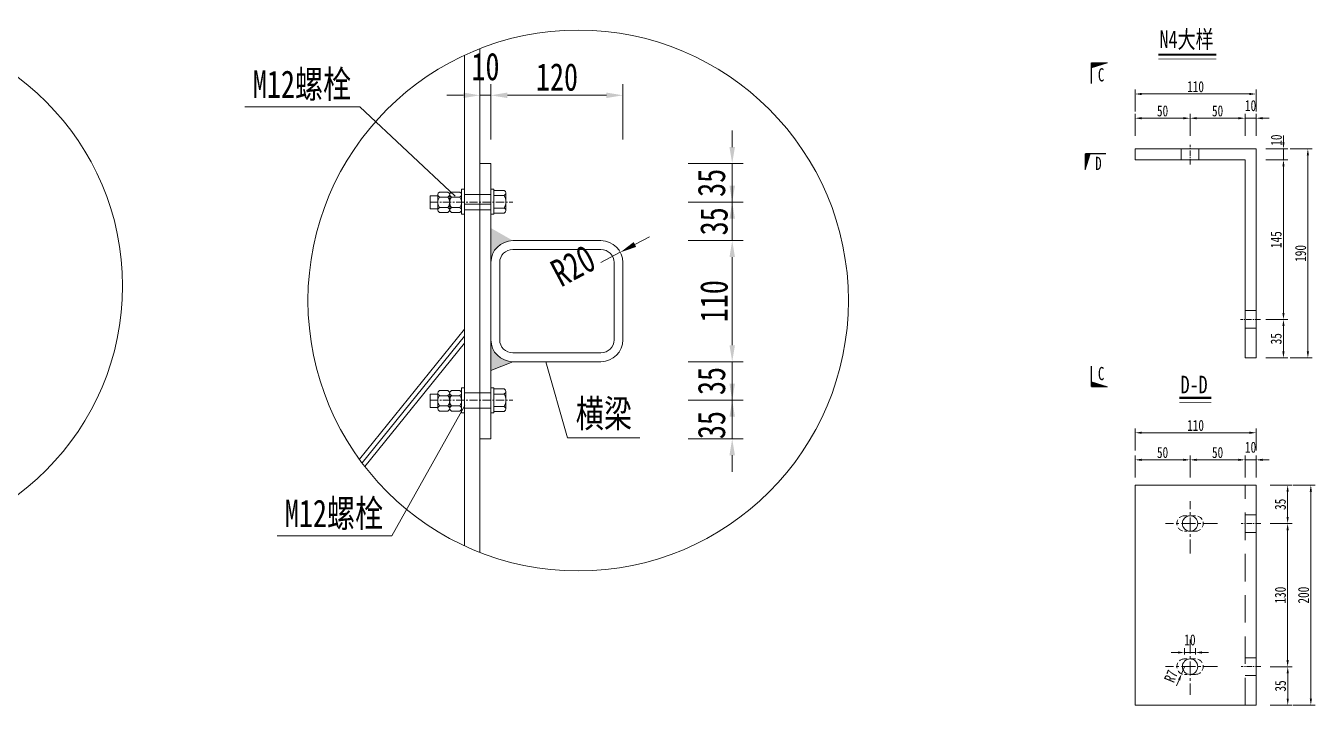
# Model space of a CAD drawing. Extents: x 98573 to 114325, y 0 to 100142.
# Drawn here: x 109453 to 110625, y 71481 to 72098 of the extents above; entities that cross this region are included whole.
import ezdxf
from ezdxf.enums import TextEntityAlignment as Align

# ---------------------------------------------------------------- set-up
doc = ezdxf.new("R2010")
doc.units = 0
doc.header["$MEASUREMENT"] = 0
for name, pattern in [('CENTERX2', [4, 2.5, -0.5, 0.5, -0.5]), ('DASHED', [0.75, 0.5, -0.25]), ('DASHED2', [0.375, 0.25, -0.125])]:
    doc.linetypes.add(name, pattern=pattern)
doc.layers.get('0').update_dxf_attribs({"lineweight": 13})
doc.layers.get('Defpoints').update_dxf_attribs({"color": 9, "lineweight": 5})
for name, color, linetype, lineweight in [('dashed', 4, 'DASHED2', 5), ('中心线', 2, 'CENTERX2', 15), ('文字', 7, 'Continuous', 5), ('文字说明', 7, 'Continuous', 5), ('标注', 4, 'Continuous', 13), ('细线', 4, 'Continuous', 13), ('钢板双线', 1, 'Continuous', 13)]:
    doc.layers.add(name, color=color, linetype=linetype, lineweight=lineweight)
doc.styles.get("Standard").update_dxf_attribs({"font": '仿宋_GB2312.ttf', "width": 0.75})
doc.dimstyles.new('0.1', dxfattribs={"dimscale": 0, "dimtxt": 2.5, "dimasz": 1.5, "dimexe": 1, "dimexo": 1, "dimgap": 0.4, "dimtad": 1, "dimdec": 1, "dimdsep": 46, "dimtxsty": 'Standard', "dimcen": 0.2, "dimclrd": 256, "dimclre": 256, "dimclrt": 256, "dimadec": 3, "dimazin": 2, "dimtfac": 1, "dimtdec": 1, "dimtmove": 2, "dimatfit": 3, "dimfxl": 4, "dimfxlon": 1, "dimtolj": 1, "dimtzin": 0, "dimlwd": -1, "dimlwe": -1, "dimarcsym": 0})

# ---------------------------------------------------------------- blocks, each defined once
blk = doc.blocks.new('*D1247')
at = {"layer": 'Defpoints', "color": 0, "transparency": 16777216}
for p in [(110511.6, 72013.8), (110461.6, 71986), (110511.6, 71986)]:
    blk.add_point(p, dxfattribs=at)
at = {"layer": '标注', "transparency": 16777216}
for p, q in [((110461.6, 71997.8), (110461.6, 72017.8)), ((110511.6, 71997.8), (110511.6, 72017.8))]:
    blk.add_line(p, q, dxfattribs=at)
at = {"layer": '标注', "color": 4, "transparency": 16777216}
blk.add_line((110467.6, 72013.8), (110505.6, 72013.8), dxfattribs=at)
for points in [[(110467.6, 72014.8), (110467.6, 72012.8), (110461.6, 72013.8)], [(110505.6, 72014.8), (110505.6, 72012.8), (110511.6, 72013.8)]]:
    blk.add_solid(points, dxfattribs=at)
at = {"layer": '标注', "transparency": 16777216, "insert": (110486.6, 72020.4), "char_height": 10, "attachment_point": 5}
blk.add_mtext('\\A1;50', dxfattribs=at)
blk = doc.blocks.new('*D1248')
at = {"layer": 'Defpoints', "color": 0, "transparency": 16777216}
for p in [(110561.6, 72013.8), (110511.6, 71982.5), (110561.6, 71976)]:
    blk.add_point(p, dxfattribs=at)
at = {"layer": '标注', "transparency": 16777216}
for p, q in [((110511.6, 71997.8), (110511.6, 72017.8)), ((110561.6, 71997.8), (110561.6, 72017.8))]:
    blk.add_line(p, q, dxfattribs=at)
at = {"layer": '标注', "color": 4, "transparency": 16777216}
blk.add_line((110517.6, 72013.8), (110555.6, 72013.8), dxfattribs=at)
for points in [[(110517.6, 72014.8), (110517.6, 72012.8), (110511.6, 72013.8)], [(110555.6, 72014.8), (110555.6, 72012.8), (110561.6, 72013.8)]]:
    blk.add_solid(points, dxfattribs=at)
at = {"layer": '标注', "transparency": 16777216, "insert": (110536.6, 72020.4), "char_height": 10, "attachment_point": 5}
blk.add_mtext('\\A1;50', dxfattribs=at)
blk = doc.blocks.new('*D1249')
at = {"layer": 'Defpoints', "color": 0, "transparency": 16777216}
for p in [(110561.6, 72013.8), (110561.6, 71966.7), (110571.6, 71966.7)]:
    blk.add_point(p, dxfattribs=at)
at = {"layer": '标注', "transparency": 16777216}
for p, q in [((110561.6, 71997.8), (110561.6, 72017.8)), ((110571.6, 71997.8), (110571.6, 72017.8))]:
    blk.add_line(p, q, dxfattribs=at)
at = {"layer": '标注', "color": 4, "transparency": 16777216}
for p, q in [((110555.6, 72013.8), (110549.6, 72013.8)), ((110571.6, 72013.8), (110561.6, 72013.8)), ((110577.6, 72013.8), (110583.6, 72013.8))]:
    blk.add_line(p, q, dxfattribs=at)
for points in [[(110555.6, 72014.8), (110555.6, 72012.8), (110561.6, 72013.8)], [(110577.6, 72014.8), (110577.6, 72012.8), (110571.6, 72013.8)]]:
    blk.add_solid(points, dxfattribs=at)
at = {"layer": '标注', "transparency": 16777216, "insert": (110566.6, 72025.2), "char_height": 10, "attachment_point": 5}
blk.add_mtext('\\A1;10', dxfattribs=at)
blk = doc.blocks.new('*D1250')
at = {"layer": 'Defpoints', "color": 0, "transparency": 16777216}
for p in [(110554.5, 71976), (110571.6, 71831), (110596.5, 71831)]:
    blk.add_point(p, dxfattribs=at)
at = {"layer": '标注', "transparency": 16777216}
for p, q in [((110580.5, 71976), (110600.5, 71976)), ((110580.5, 71831), (110600.5, 71831))]:
    blk.add_line(p, q, dxfattribs=at)
at = {"layer": '标注', "color": 4, "transparency": 16777216}
blk.add_line((110596.5, 71970), (110596.5, 71837), dxfattribs=at)
for points in [[(110595.5, 71970), (110597.5, 71970), (110596.5, 71976)], [(110595.5, 71837), (110597.5, 71837), (110596.5, 71831)]]:
    blk.add_solid(points, dxfattribs=at)
at = {"layer": '标注', "transparency": 16777216, "insert": (110589.9, 71903.5), "char_height": 10, "attachment_point": 5, "rotation": 90}
blk.add_mtext('\\A1;145', dxfattribs=at)
blk = doc.blocks.new('*D1251')
at = {"layer": 'Defpoints', "color": 0, "transparency": 16777216}
for p in [(110571.6, 71831), (110569.3, 71796), (110596.5, 71796)]:
    blk.add_point(p, dxfattribs=at)
at = {"layer": '标注', "transparency": 16777216}
for p, q in [((110580.5, 71831), (110600.5, 71831)), ((110580.5, 71796), (110600.5, 71796))]:
    blk.add_line(p, q, dxfattribs=at)
at = {"layer": '标注', "color": 4, "transparency": 16777216}
blk.add_line((110596.5, 71825), (110596.5, 71802), dxfattribs=at)
for points in [[(110595.5, 71825), (110597.5, 71825), (110596.5, 71831)], [(110595.5, 71802), (110597.5, 71802), (110596.5, 71796)]]:
    blk.add_solid(points, dxfattribs=at)
at = {"layer": '标注', "transparency": 16777216, "insert": (110589.9, 71813.5), "char_height": 10, "attachment_point": 5, "rotation": 90}
blk.add_mtext('\\A1;35', dxfattribs=at)
blk = doc.blocks.new('*D1252')
at = {"layer": 'Defpoints', "color": 0, "transparency": 16777216}
for p in [(110571.6, 71986), (110618.7, 71986), (110571.6, 71796)]:
    blk.add_point(p, dxfattribs=at)
at = {"layer": '标注', "transparency": 16777216}
for p, q in [((110602.7, 71986), (110622.7, 71986)), ((110602.7, 71796), (110622.7, 71796))]:
    blk.add_line(p, q, dxfattribs=at)
at = {"layer": '标注', "color": 4, "transparency": 16777216}
blk.add_line((110618.7, 71802), (110618.7, 71980), dxfattribs=at)
for points in [[(110617.7, 71980), (110619.7, 71980), (110618.7, 71986)], [(110617.7, 71802), (110619.7, 71802), (110618.7, 71796)]]:
    blk.add_solid(points, dxfattribs=at)
at = {"layer": '标注', "transparency": 16777216, "insert": (110612.1, 71891), "char_height": 10, "attachment_point": 5, "rotation": 90}
blk.add_mtext('\\A1;190', dxfattribs=at)
blk = doc.blocks.new('*D1253')
at = {"layer": 'Defpoints', "color": 0, "transparency": 16777216}
for p in [(110546.5, 71986), (110546.5, 71976), (110596.5, 71976)]:
    blk.add_point(p, dxfattribs=at)
at = {"layer": '标注', "color": 4, "transparency": 16777216}
for p, q in [((110596.5, 71992), (110596.5, 71998)), ((110596.5, 71986), (110596.5, 71976)), ((110596.5, 71970), (110596.5, 71964))]:
    blk.add_line(p, q, dxfattribs=at)
at = {"layer": '标注', "transparency": 16777216}
for p, q in [((110580.5, 71986), (110600.5, 71986)), ((110580.5, 71976), (110600.5, 71976))]:
    blk.add_line(p, q, dxfattribs=at)
at = {"layer": '标注', "color": 4, "transparency": 16777216}
for points in [[(110595.5, 71992), (110597.5, 71992), (110596.5, 71986)], [(110595.5, 71970), (110597.5, 71970), (110596.5, 71976)]]:
    blk.add_solid(points, dxfattribs=at)
at = {"layer": '标注', "transparency": 16777216, "insert": (110590.1, 71993.9), "char_height": 10, "attachment_point": 5, "rotation": 90}
blk.add_mtext('\\A1;10', dxfattribs=at)
blk = doc.blocks.new('*D1261')
at = {"layer": 'Defpoints', "color": 0, "transparency": 16777216}
for p in [(110571.6, 71703.5), (110561.6, 71680.6), (110571.6, 71680.6)]:
    blk.add_point(p, dxfattribs=at)
at = {"layer": '标注', "color": 4, "transparency": 16777216}
for p, q in [((110555.6, 71703.5), (110549.6, 71703.5)), ((110561.6, 71703.5), (110571.6, 71703.5)), ((110577.6, 71703.5), (110583.6, 71703.5))]:
    blk.add_line(p, q, dxfattribs=at)
at = {"layer": '标注', "transparency": 16777216}
for p, q in [((110561.6, 71687.5), (110561.6, 71707.5)), ((110571.6, 71687.5), (110571.6, 71707.5))]:
    blk.add_line(p, q, dxfattribs=at)
at = {"layer": '标注', "color": 4, "transparency": 16777216}
for points in [[(110555.6, 71704.5), (110555.6, 71702.5), (110561.6, 71703.5)], [(110577.6, 71704.5), (110577.6, 71702.5), (110571.6, 71703.5)]]:
    blk.add_solid(points, dxfattribs=at)
at = {"layer": '标注', "transparency": 16777216, "insert": (110566.6, 71714.9), "char_height": 10, "attachment_point": 5}
blk.add_mtext('\\A1;10', dxfattribs=at)
blk = doc.blocks.new('*D1226')
at = {"layer": 'Defpoints', "color": 0, "transparency": 16777216}
for p in [(110571.6, 71680.6), (110567, 71645.6), (110600.3, 71645.6)]:
    blk.add_point(p, dxfattribs=at)
at = {"layer": '标注', "transparency": 16777216}
for p, q in [((110584.3, 71680.6), (110604.3, 71680.6)), ((110584.3, 71645.6), (110604.3, 71645.6))]:
    blk.add_line(p, q, dxfattribs=at)
at = {"layer": '标注', "color": 4, "transparency": 16777216}
blk.add_line((110600.3, 71674.6), (110600.3, 71651.6), dxfattribs=at)
for points in [[(110599.3, 71674.6), (110601.3, 71674.6), (110600.3, 71680.6)], [(110599.3, 71651.6), (110601.3, 71651.6), (110600.3, 71645.6)]]:
    blk.add_solid(points, dxfattribs=at)
at = {"layer": '标注', "transparency": 16777216, "insert": (110593.7, 71663.1), "char_height": 10, "attachment_point": 5, "rotation": 90}
blk.add_mtext('\\A1;35', dxfattribs=at)
blk = doc.blocks.new('*D1227')
at = {"layer": 'Defpoints', "color": 0, "transparency": 16777216}
for p in [(110571.6, 71680.6), (110571.6, 71480.6), (110621.4, 71480.6)]:
    blk.add_point(p, dxfattribs=at)
at = {"layer": '标注', "transparency": 16777216}
for p, q in [((110605.4, 71680.6), (110625.4, 71680.6)), ((110605.4, 71480.6), (110625.4, 71480.6))]:
    blk.add_line(p, q, dxfattribs=at)
at = {"layer": '标注', "color": 4, "transparency": 16777216}
blk.add_line((110621.4, 71674.6), (110621.4, 71486.6), dxfattribs=at)
for points in [[(110620.4, 71674.6), (110622.4, 71674.6), (110621.4, 71680.6)], [(110620.4, 71486.6), (110622.4, 71486.6), (110621.4, 71480.6)]]:
    blk.add_solid(points, dxfattribs=at)
at = {"layer": '标注', "transparency": 16777216, "insert": (110614.8, 71580.6), "char_height": 10, "attachment_point": 5, "rotation": 90}
blk.add_mtext('\\A1;200', dxfattribs=at)
blk = doc.blocks.new('*D1228')
at = {"layer": 'Defpoints', "color": 0, "transparency": 16777216}
for p in [(110567, 71645.6), (110567, 71515.6), (110600.3, 71515.6)]:
    blk.add_point(p, dxfattribs=at)
at = {"layer": '标注', "transparency": 16777216}
for p, q in [((110584.3, 71645.6), (110604.3, 71645.6)), ((110584.3, 71515.6), (110604.3, 71515.6))]:
    blk.add_line(p, q, dxfattribs=at)
at = {"layer": '标注', "color": 4, "transparency": 16777216}
blk.add_line((110600.3, 71639.6), (110600.3, 71521.6), dxfattribs=at)
for points in [[(110599.3, 71639.6), (110601.3, 71639.6), (110600.3, 71645.6)], [(110599.3, 71521.6), (110601.3, 71521.6), (110600.3, 71515.6)]]:
    blk.add_solid(points, dxfattribs=at)
at = {"layer": '标注', "transparency": 16777216, "insert": (110593.7, 71580.6), "char_height": 10, "attachment_point": 5, "rotation": 90}
blk.add_mtext('\\A1;130', dxfattribs=at)
blk = doc.blocks.new('*D1229')
at = {"layer": 'Defpoints', "color": 0, "transparency": 16777216}
for p in [(110567, 71515.6), (110567.1, 71480.6), (110600.4, 71480.6)]:
    blk.add_point(p, dxfattribs=at)
at = {"layer": '标注', "transparency": 16777216}
for p, q in [((110584.4, 71515.6), (110604.4, 71515.6)), ((110584.4, 71480.6), (110604.4, 71480.6))]:
    blk.add_line(p, q, dxfattribs=at)
at = {"layer": '标注', "color": 4, "transparency": 16777216}
blk.add_line((110600.4, 71509.6), (110600.4, 71486.6), dxfattribs=at)
for points in [[(110599.4, 71509.6), (110601.4, 71509.6), (110600.4, 71515.6)], [(110599.4, 71486.6), (110601.4, 71486.6), (110600.4, 71480.6)]]:
    blk.add_solid(points, dxfattribs=at)
at = {"layer": '标注', "transparency": 16777216, "insert": (110593.8, 71498.1), "char_height": 10, "attachment_point": 5, "rotation": 90}
blk.add_mtext('\\A1;35', dxfattribs=at)
blk = doc.blocks.new('*D1230')
at = {"layer": 'Defpoints', "color": 0, "transparency": 16777216}
for p in [(110461.6, 72035.8), (110461.6, 71986), (110571.6, 71986)]:
    blk.add_point(p, dxfattribs=at)
at = {"layer": '标注', "transparency": 16777216}
for p, q in [((110461.6, 72019.8), (110461.6, 72039.8)), ((110571.6, 72019.8), (110571.6, 72039.8))]:
    blk.add_line(p, q, dxfattribs=at)
at = {"layer": '标注', "color": 4, "transparency": 16777216}
blk.add_line((110565.6, 72035.8), (110467.6, 72035.8), dxfattribs=at)
for points in [[(110467.6, 72036.8), (110467.6, 72034.8), (110461.6, 72035.8)], [(110565.6, 72036.8), (110565.6, 72034.8), (110571.6, 72035.8)]]:
    blk.add_solid(points, dxfattribs=at)
at = {"layer": '标注', "transparency": 16777216, "insert": (110516.6, 72042.4), "char_height": 10, "attachment_point": 5}
blk.add_mtext('\\A1;110', dxfattribs=at)
blk = doc.blocks.new('*D1231')
at = {"layer": 'Defpoints', "color": 0, "transparency": 16777216}
for p in [(110461.6, 71728.1), (110461.6, 71680.6), (110571.6, 71680.6)]:
    blk.add_point(p, dxfattribs=at)
at = {"layer": '标注', "transparency": 16777216}
for p, q in [((110461.6, 71712.1), (110461.6, 71732.1)), ((110571.6, 71712.1), (110571.6, 71732.1))]:
    blk.add_line(p, q, dxfattribs=at)
at = {"layer": '标注', "color": 4, "transparency": 16777216}
blk.add_line((110565.6, 71728.1), (110467.6, 71728.1), dxfattribs=at)
for points in [[(110467.6, 71729.1), (110467.6, 71727.1), (110461.6, 71728.1)], [(110565.6, 71729.1), (110565.6, 71727.1), (110571.6, 71728.1)]]:
    blk.add_solid(points, dxfattribs=at)
at = {"layer": '标注', "transparency": 16777216, "insert": (110516.6, 71734.7), "char_height": 10, "attachment_point": 5}
blk.add_mtext('\\A1;110', dxfattribs=at)
blk = doc.blocks.new('*D994')
at = {"layer": 'Defpoints', "color": 0, "transparency": 16777216}
for p in [(109876.1, 72034.6), (109876.1, 71977.6), (109996.1, 71845.2)]:
    blk.add_point(p, dxfattribs=at)
at = {"layer": '标注', "transparency": 16777216}
for p, q in [((109876.1, 71994.6), (109876.1, 72044.6)), ((109996.1, 71994.6), (109996.1, 72044.6))]:
    blk.add_line(p, q, dxfattribs=at)
at = {"layer": '标注', "color": 4, "transparency": 16777216}
blk.add_line((109981.1, 72034.6), (109891.1, 72034.6), dxfattribs=at)
for points in [[(109891.1, 72037.1), (109891.1, 72032.1), (109876.1, 72034.6)], [(109981.1, 72037.1), (109981.1, 72032.1), (109996.1, 72034.6)]]:
    blk.add_solid(points, dxfattribs=at)
at = {"layer": '标注', "transparency": 16777216, "insert": (109936.1, 72051.1), "char_height": 25, "attachment_point": 5}
blk.add_mtext('\\A1;120', dxfattribs=at)
blk = doc.blocks.new('*D995')
at = {"layer": 'Defpoints', "color": 0, "transparency": 16777216}
for p in [(109866.1, 72034.6), (109866.1, 71977.6), (109876.1, 71977.6)]:
    blk.add_point(p, dxfattribs=at)
at = {"layer": '标注', "transparency": 16777216}
for p, q in [((109866.1, 71994.6), (109866.1, 72044.6)), ((109876.1, 71994.6), (109876.1, 72044.6))]:
    blk.add_line(p, q, dxfattribs=at)
at = {"layer": '标注', "color": 4, "transparency": 16777216}
for p, q in [((109851.1, 72034.6), (109836.1, 72034.6)), ((109876.1, 72034.6), (109866.1, 72034.6)), ((109891.1, 72034.6), (109906.1, 72034.6))]:
    blk.add_line(p, q, dxfattribs=at)
for points in [[(109851.1, 72037.1), (109851.1, 72032.1), (109866.1, 72034.6)], [(109891.1, 72037.1), (109891.1, 72032.1), (109876.1, 72034.6)]]:
    blk.add_solid(points, dxfattribs=at)
at = {"layer": '标注', "transparency": 16777216, "insert": (109871.1, 72060.6), "char_height": 25, "attachment_point": 5}
blk.add_mtext('\\A1;10', dxfattribs=at)
blk = doc.blocks.new('*D996')
at = {"layer": 'Defpoints', "color": 0, "transparency": 16777216}
for p in [(109896, 71757.6), (109876.1, 71722.6), (110095.4, 71722.6)]:
    blk.add_point(p, dxfattribs=at)
at = {"layer": '标注', "color": 4, "transparency": 16777216}
for p, q in [((110095.4, 71772.6), (110095.4, 71787.6)), ((110095.4, 71757.6), (110095.4, 71722.6)), ((110095.4, 71707.6), (110095.4, 71692.6))]:
    blk.add_line(p, q, dxfattribs=at)
at = {"layer": '标注', "transparency": 16777216}
for p, q in [((110055.4, 71757.6), (110105.4, 71757.6)), ((110055.4, 71722.6), (110105.4, 71722.6))]:
    blk.add_line(p, q, dxfattribs=at)
at = {"layer": '标注', "color": 4, "transparency": 16777216}
for points in [[(110092.9, 71772.6), (110097.9, 71772.6), (110095.4, 71757.6)], [(110092.9, 71707.6), (110097.9, 71707.6), (110095.4, 71722.6)]]:
    blk.add_solid(points, dxfattribs=at)
at = {"layer": '标注', "transparency": 16777216, "insert": (110076.7, 71735.1), "char_height": 25, "attachment_point": 5, "rotation": 90}
blk.add_mtext('\\A1;35', dxfattribs=at)
blk = doc.blocks.new('*D997')
at = {"layer": 'Defpoints', "color": 0, "transparency": 16777216}
for p in [(109936.1, 71792.6), (109896, 71757.6), (110095.4, 71757.6)]:
    blk.add_point(p, dxfattribs=at)
at = {"layer": '标注', "color": 4, "transparency": 16777216}
for p, q in [((110095.4, 71807.6), (110095.4, 71822.6)), ((110095.4, 71792.6), (110095.4, 71757.6)), ((110095.4, 71742.6), (110095.4, 71727.6))]:
    blk.add_line(p, q, dxfattribs=at)
at = {"layer": '标注', "transparency": 16777216}
for p, q in [((110055.4, 71792.6), (110105.4, 71792.6)), ((110055.4, 71757.6), (110105.4, 71757.6))]:
    blk.add_line(p, q, dxfattribs=at)
at = {"layer": '标注', "color": 4, "transparency": 16777216}
for points in [[(110092.9, 71807.6), (110097.9, 71807.6), (110095.4, 71792.6)], [(110092.9, 71742.6), (110097.9, 71742.6), (110095.4, 71757.6)]]:
    blk.add_solid(points, dxfattribs=at)
at = {"layer": '标注', "transparency": 16777216, "insert": (110076.7, 71775.1), "char_height": 25, "attachment_point": 5, "rotation": 90}
blk.add_mtext('\\A1;35', dxfattribs=at)
blk = doc.blocks.new('*D998')
at = {"layer": 'Defpoints', "color": 0, "transparency": 16777216}
for p in [(109876.1, 71972.6), (109893.6, 71937.6), (110095.4, 71937.6)]:
    blk.add_point(p, dxfattribs=at)
at = {"layer": '标注', "color": 4, "transparency": 16777216}
for p, q in [((110095.4, 71987.6), (110095.4, 72002.6)), ((110095.4, 71972.6), (110095.4, 71937.6)), ((110095.4, 71922.6), (110095.4, 71907.6))]:
    blk.add_line(p, q, dxfattribs=at)
at = {"layer": '标注', "transparency": 16777216}
for p, q in [((110055.4, 71972.6), (110105.4, 71972.6)), ((110055.4, 71937.6), (110105.4, 71937.6))]:
    blk.add_line(p, q, dxfattribs=at)
at = {"layer": '标注', "color": 4, "transparency": 16777216}
for points in [[(110092.9, 71987.6), (110097.9, 71987.6), (110095.4, 71972.6)], [(110092.9, 71922.6), (110097.9, 71922.6), (110095.4, 71937.6)]]:
    blk.add_solid(points, dxfattribs=at)
at = {"layer": '标注', "transparency": 16777216, "insert": (110076.7, 71955.1), "char_height": 25, "attachment_point": 5, "rotation": 90}
blk.add_mtext('\\A1;35', dxfattribs=at)
blk = doc.blocks.new('m2')
at = {"layer": '钢板双线', "ltscale": 0.2}
for p, q in [((81098.7, 24802.8), (81096, 24802.8)), ((81098.7, 24802.8), (81098.7, 24780.1)), ((81074.4, 24797), (81067.4, 24797)), ((81122.7, 24798.2), (81098.7, 24798.2)), ((81074.5, 24785), (81067.5, 24785)), ((81098.7, 24780.1), (81096, 24780.1)), ((81122.7, 24784.2), (81098.7, 24784.2))]:
    blk.add_line(p, q, dxfattribs=at)
at = {"layer": '钢板双线'}
for p, q in [((81096, 24802.8), (81096, 24780.1)), ((81122.7, 24802.8), (81122.7, 24780.1)), ((81125.5, 24802.8), (81122.7, 24802.8)), ((81125.5, 24802.8), (81125.5, 24780.1)), ((81067.5, 24785), (81067.4, 24797)), ((81074.4, 24798), (81074.5, 24784)), ((81076.1, 24800.3), (81083.7, 24800.3)), ((81083.7, 24795.6), (81076.1, 24795.6)), ((81085.3, 24798), (81085.3, 24784)), ((81085.3, 24798), (81085.3, 24784)), ((81086.9, 24800.3), (81094.4, 24800.3)), ((81094.4, 24795.6), (81086.9, 24795.6)), ((81096, 24798), (81096.1, 24784)), ((81134.7, 24801.8), (81125.5, 24801.8)), ((81125.5, 24797.1), (81134.7, 24797.1)), ((81136.3, 24799.5), (81136.3, 24783.5)), ((81083.7, 24786.3), (81076.1, 24786.3)), ((81076.1, 24781.6), (81083.7, 24781.6)), ((81094.4, 24786.3), (81086.9, 24786.3)), ((81086.9, 24781.6), (81094.5, 24781.6)), ((81125.5, 24780.1), (81122.7, 24780.1)), ((81125.5, 24785.8), (81134.7, 24785.8)), ((81134.7, 24781.1), (81125.5, 24781.1))]:
    blk.add_line(p, q, dxfattribs=at)
at = {"layer": '钢板双线', "extrusion": (0, 0, -1)}
for centre, major_axis, ratio, start_param, end_param in [((81089.8, 24798), (-15.4, 0), 0.341432, -0.460921, 0.460921), ((81069.9, 24791), (-15.4, 0), 0.682865, 2.680671, 3.602514), ((81100.6, 24798), (-15.4, 0), 0.341432, -0.460921, 0.460921), ((81080.7, 24791), (-15.4, 0), 0.682865, 2.680671, 3.602514), ((81121, 24791.5), (15.4, 0), 0.829193, -0.460921, 0.460921), ((81069.9, 24784), (-15.4, 0), 0.341432, 2.680671, 3.602514), ((81080.7, 24784), (-15.4, 0), 0.341432, 2.680671, 3.602514), ((81121, 24783.5), (15.4, 0), 0.341432, -0.460921, 0.460921)]:
    blk.add_ellipse(centre, major_axis=major_axis, ratio=ratio, start_param=start_param, end_param=end_param, dxfattribs=at)
at = {"layer": '钢板双线'}
for centre, major_axis, ratio, start_param, end_param in [((81089.8, 24791), (15.4, 0), 0.682865, 2.680671, 3.602514), ((81069.9, 24798), (15.4, 0), 0.341432, -0.460921, 0.460921), ((81100.6, 24791), (15.4, 0), 0.682865, 2.680671, 3.602514), ((81080.7, 24798), (15.4, 0), 0.341432, -0.460921, 0.460921), ((81121, 24799.5), (-15.4, 0), 0.341432, 2.680671, 3.602514), ((81089.8, 24784), (15.4, 0), 0.341432, 2.680671, 3.602514), ((81100.6, 24784), (15.4, 0), 0.341432, 2.680671, 3.602514)]:
    blk.add_ellipse(centre, major_axis=major_axis, ratio=ratio, start_param=start_param, end_param=end_param, dxfattribs=at)
blk = doc.blocks.new('*D999')
at = {"layer": 'Defpoints', "color": 0, "transparency": 16777216}
for p in [(109893.6, 71937.6), (109910.5, 71902.6), (110095.4, 71902.6)]:
    blk.add_point(p, dxfattribs=at)
at = {"layer": '标注', "color": 4, "transparency": 16777216}
for p, q in [((110095.4, 71952.6), (110095.4, 71967.6)), ((110095.4, 71937.6), (110095.4, 71902.6)), ((110095.4, 71887.6), (110095.4, 71872.6))]:
    blk.add_line(p, q, dxfattribs=at)
at = {"layer": '标注', "transparency": 16777216}
for p, q in [((110055.4, 71937.6), (110105.4, 71937.6)), ((110055.4, 71902.6), (110105.4, 71902.6))]:
    blk.add_line(p, q, dxfattribs=at)
at = {"layer": '标注', "color": 4, "transparency": 16777216}
for points in [[(110092.9, 71952.6), (110097.9, 71952.6), (110095.4, 71937.6)], [(110092.9, 71887.6), (110097.9, 71887.6), (110095.4, 71902.6)]]:
    blk.add_solid(points, dxfattribs=at)
at = {"layer": '标注', "transparency": 16777216, "insert": (110078.9, 71920.1), "char_height": 25, "attachment_point": 5, "rotation": 90}
blk.add_mtext('\\A1;35', dxfattribs=at)
blk = doc.blocks.new('*D1000')
at = {"layer": 'Defpoints', "color": 0, "transparency": 16777216}
for p in [(109927.5, 71902.6), (109926.1, 71792.6), (110095.4, 71792.6)]:
    blk.add_point(p, dxfattribs=at)
at = {"layer": '标注', "transparency": 16777216}
for p, q in [((110055.4, 71902.6), (110105.4, 71902.6)), ((110055.4, 71792.6), (110105.4, 71792.6))]:
    blk.add_line(p, q, dxfattribs=at)
at = {"layer": '标注', "color": 4, "transparency": 16777216}
blk.add_line((110095.4, 71887.6), (110095.4, 71807.6), dxfattribs=at)
for points in [[(110092.9, 71887.6), (110097.9, 71887.6), (110095.4, 71902.6)], [(110092.9, 71807.6), (110097.9, 71807.6), (110095.4, 71792.6)]]:
    blk.add_solid(points, dxfattribs=at)
at = {"layer": '标注', "transparency": 16777216, "insert": (110078.9, 71847.6), "char_height": 25, "attachment_point": 5, "rotation": 90}
blk.add_mtext('\\A1;110', dxfattribs=at)
blk = doc.blocks.new('*D1198')
at = {"layer": 'Defpoints', "color": 0, "transparency": 16777216}
for p in [(110511.6, 71703.5), (110561.6, 71680.6), (110511.6, 71645.6)]:
    blk.add_point(p, dxfattribs=at)
at = {"layer": '标注', "transparency": 16777216}
for p, q in [((110511.6, 71687.5), (110511.6, 71707.5)), ((110561.6, 71687.5), (110561.6, 71707.5))]:
    blk.add_line(p, q, dxfattribs=at)
at = {"layer": '标注', "color": 4, "transparency": 16777216}
blk.add_line((110555.6, 71703.5), (110517.6, 71703.5), dxfattribs=at)
for points in [[(110517.6, 71704.5), (110517.6, 71702.5), (110511.6, 71703.5)], [(110555.6, 71704.5), (110555.6, 71702.5), (110561.6, 71703.5)]]:
    blk.add_solid(points, dxfattribs=at)
at = {"layer": '标注', "transparency": 16777216, "insert": (110536.6, 71710.1), "char_height": 10, "attachment_point": 5}
blk.add_mtext('\\A1;50', dxfattribs=at)
blk = doc.blocks.new('*D945')
at = {"layer": 'Defpoints', "color": 0, "transparency": 16777216}
for p in [(110461.6, 71703.5), (110461.6, 71680.6), (110511.6, 71645.6)]:
    blk.add_point(p, dxfattribs=at)
at = {"layer": '标注', "transparency": 16777216}
for p, q in [((110461.6, 71687.5), (110461.6, 71707.5)), ((110511.6, 71687.5), (110511.6, 71707.5))]:
    blk.add_line(p, q, dxfattribs=at)
at = {"layer": '标注', "color": 4, "transparency": 16777216}
blk.add_line((110505.6, 71703.5), (110467.6, 71703.5), dxfattribs=at)
for points in [[(110467.6, 71704.5), (110467.6, 71702.5), (110461.6, 71703.5)], [(110505.6, 71704.5), (110505.6, 71702.5), (110511.6, 71703.5)]]:
    blk.add_solid(points, dxfattribs=at)
at = {"layer": '标注', "transparency": 16777216, "insert": (110486.6, 71710.1), "char_height": 10, "attachment_point": 5}
blk.add_mtext('\\A1;50', dxfattribs=at)
blk = doc.blocks.new('2')
blk.add_hatch(color=256).paths.add_polyline_path([(284.16, 510.9), (287.79, 509.77), (287.79, 510.9)])
for p, q in [((287.79, 510.9), (284.16, 510.9)), ((284.16, 510.9), (287.79, 509.77))]:
    blk.add_line(p, q)
at = {"const_width": 0.3}
blk.add_lwpolyline([(287.79, 506.15), (287.79, 510.9)], dxfattribs=at)
at = {"width": 0.7}
blk.add_attdef('A', text='', height=3.5, dxfattribs=at).set_placement((285.6, 507.89), align=Align.MIDDLE_CENTER)
blk = doc.blocks.new('*D1344')
at = {"layer": 'Defpoints', "color": 0, "transparency": 16777216}
for p in [(110506.6, 71515.6), (110503.9, 71509.2)]:
    blk.add_point(p, dxfattribs=at)
at = {"layer": '标注', "color": 4, "transparency": 16777216}
for p, q in [((110506.6, 71515.6), (110503.9, 71509.2)), ((110501.7, 71503.6), (110499.4, 71498.1))]:
    blk.add_line(p, q, dxfattribs=at)
blk.add_solid([(110500.7, 71504), (110502.6, 71503.2), (110503.9, 71509.2)], dxfattribs=at)
at = {"layer": '标注', "transparency": 16777216, "insert": (110494.2, 71507), "char_height": 10, "attachment_point": 5, "rotation": 67.6915}
blk.add_mtext('\\A1;R7', dxfattribs=at)
blk = doc.blocks.new('*D1345')
at = {"layer": 'Defpoints', "color": 0, "transparency": 16777216}
for p in [(110506.5, 71528.5), (110506.5, 71522.6), (110516.5, 71522.6)]:
    blk.add_point(p, dxfattribs=at)
at = {"layer": '标注', "color": 4, "transparency": 16777216}
for p, q in [((110500.5, 71528.5), (110494.5, 71528.5)), ((110516.5, 71528.5), (110506.5, 71528.5)), ((110522.5, 71528.5), (110528.5, 71528.5))]:
    blk.add_line(p, q, dxfattribs=at)
at = {"layer": '标注', "transparency": 16777216}
for p, q in [((110506.5, 71526.6), (110506.5, 71532.5)), ((110516.5, 71526.6), (110516.5, 71532.5))]:
    blk.add_line(p, q, dxfattribs=at)
at = {"layer": '标注', "color": 4, "transparency": 16777216}
for points in [[(110500.5, 71529.5), (110500.5, 71527.5), (110506.5, 71528.5)], [(110522.5, 71529.5), (110522.5, 71527.5), (110516.5, 71528.5)]]:
    blk.add_solid(points, dxfattribs=at)
at = {"layer": '标注', "transparency": 16777216, "insert": (110511.5, 71539.9), "char_height": 10, "attachment_point": 5}
blk.add_mtext('\\A1;10', dxfattribs=at)
blk = doc.blocks.new('*D1355')
at = {"layer": 'Defpoints', "color": 0, "transparency": 16777216}
for p in [(109993.7, 71892), (109976.1, 71882.6)]:
    blk.add_point(p, dxfattribs=at)
at = {"layer": '标注', "color": 4, "transparency": 16777216}
for p, q in [((110006.9, 71899.1), (110020.2, 71906.1)), ((109976.1, 71882.6), (109993.7, 71892))]:
    blk.add_line(p, q, dxfattribs=at)
blk.add_solid([(110005.8, 71901.3), (110008.1, 71896.9), (109993.7, 71892)], dxfattribs=at)
at = {"layer": '标注', "transparency": 16777216, "insert": (109950.8, 71879.8), "char_height": 25, "attachment_point": 5, "rotation": 28.0168}
blk.add_mtext('\\A1;R20', dxfattribs=at)

msp = doc.modelspace()

# ---------------------------------------------------------------- hatches: boundary and pattern name
at = {"layer": '标注'}
h = msp.add_hatch(color=256, dxfattribs=at)
h.dxf.hatch_style = 1
edge = h.paths.add_edge_path()
edge.add_line((109876.05025, 71914.02501), (109896.05025, 71902.62415))
edge.add_arc((109896.05025, 71882.62415), 20, 90, 179.99978143)
edge.add_line((109876.05025, 71882.62423), (109876.05025, 71914.02501))
edge = h.paths.add_edge_path()
edge.add_arc((109896.05025, 71812.62415), 20, 180, 270)
edge.add_line((109896.05025, 71792.62415), (109876.05025, 71784.62415))
edge.add_line((109876.05025, 71784.62415), (109876.05025, 71812.62415))

# ---------------------------------------------------------------- linework, layer by layer
at = {"color": 1}
for p, q in [((109896.05025, 71902.62415), (109976.05025, 71902.62415)), ((109896.05025, 71894.62415), (109976.05025, 71894.62415)), ((109876.05025, 71812.62415), (109876.05025, 71882.62415)), ((109884.05025, 71812.62415), (109884.05025, 71882.62415)), ((109988.05025, 71882.62415), (109988.05025, 71812.62415)), ((109996.05025, 71882.62415), (109996.05025, 71812.62415)), ((109756.47134, 71704.064), (109852.05025, 71822.09413)), ((109761.42256, 71697.46612), (109852.05025, 71809.382)), ((109976.05025, 71800.62415), (109896.05025, 71800.62415)), ((109976.05025, 71792.62415), (109896.05025, 71792.62415))]:
    msp.add_line(p, q, dxfattribs=at)
for centre in [(110511.60354, 71645.64096), (110511.60354, 71515.64096)]:
    msp.add_circle(centre, 7)
for centre, radius, start, end in [((109896.05025, 71882.62415), 20, 90, 180), ((109976.05025, 71882.62415), 20, 0, 90), ((109896.05025, 71882.62415), 12, 90, 180), ((109976.05025, 71882.62415), 12, 0, 90), ((109896.05025, 71812.62415), 20, 180, 270), ((109896.05025, 71812.62415), 12, 180, 270), ((109976.05025, 71812.62415), 20, 270, 0), ((109976.05025, 71812.62415), 12, 270, 0)]:
    msp.add_arc(centre, radius, start, end, dxfattribs=at)
at = {"layer": 'dashed', "ltscale": 20}
for p, q in [((110516.48898, 71652.64096), (110506.48898, 71652.64096)), ((110516.60354, 71638.64096), (110506.60354, 71638.64096)), ((110516.48898, 71522.64096), (110506.48898, 71522.64096)), ((110516.60354, 71508.64096), (110506.60354, 71508.64096))]:
    msp.add_line(p, q, dxfattribs=at)
for centre, start, end in [((110506.60354, 71645.64096), 90, 270), ((110516.60354, 71645.64096), 270, 90), ((110506.60354, 71515.64096), 90, 270), ((110516.60354, 71515.64096), 270, 90)]:
    msp.add_arc(centre, 7, start, end, dxfattribs=at)
at = {"layer": 'Defpoints'}
msp.add_line((109758.92448, 71700.73731), (109852.05025, 71815.73806), dxfattribs=at)
at = {"layer": '中心线', "ltscale": 2}
for p, q in [((110511.60354, 71971.61895), (110511.60354, 71989.62006)), ((110575.6041, 71831.01183), (110557.60298, 71831.01183)), ((110575.99642, 71645.64096), (110557.99531, 71645.64096)), ((110575.99642, 71515.64096), (110557.99531, 71515.64096))]:
    msp.add_line(p, q, dxfattribs=at)
at = {"layer": '中心线', "ltscale": 3}
for p, q in [((109820.50328, 71937.63839), (109896.04277, 71937.63839)), ((109820.50328, 71757.63839), (109896.04277, 71757.63839))]:
    msp.add_line(p, q, dxfattribs=at)
at = {"layer": '中心线', "ltscale": 5}
for p, q in [((110511.60354, 71618.55385), (110511.60354, 71665.83734)), ((110536.43354, 71645.64096), (110489.15004, 71645.64096)), ((110511.60354, 71540.22381), (110511.60354, 71490.01241)), ((110536.43354, 71515.64096), (110489.15004, 71515.64096))]:
    msp.add_line(p, q, dxfattribs=at)
at = {"layer": '文字', "const_width": 2}
for points in [[(110482.62705, 72071.47902), (110535.60517, 72071.47902)], [(110501.77856, 71759.7831), (110531.03614, 71759.7831)]]:
    msp.add_lwpolyline(points, dxfattribs=at)
at = {"layer": '文字', "ltscale": 100, "const_width": 0.6}
for points in [[(110482.62705, 72067.47902), (110535.60517, 72067.47902)], [(110501.77856, 71755.7831), (110531.03614, 71755.7831)]]:
    msp.add_lwpolyline(points, dxfattribs=at)
at = {"layer": '标注'}
msp.add_line((109896.05025, 71792.62415), (109876.05025, 71784.62415), dxfattribs=at)
msp.add_circle((109304.88042, 71861.42391), 236.30208, dxfattribs=at)
at = {"layer": '细线'}
for p, q in [((109652.30591, 72024.25077), (109756.93304, 72024.25077)), ((109756.93304, 72024.25077), (109843.4385, 71942.88111)), ((109945.55152, 71723.38001), (109926.05025, 71792.62415)), ((109786.02832, 71634.42315), (109852.29296, 71752.81027)), ((109945.55152, 71723.38001), (110011.5417, 71723.38001)), ((109681.6364, 71634.42315), (109786.02832, 71634.42315))]:
    msp.add_line(p, q, dxfattribs=at)
at = {"layer": '细线', "ltscale": 100}
msp.add_circle((109955.396, 71848.18508), 245.64589, dxfattribs=at)
at = {"layer": '钢板双线', "lineweight": 13}
for p, q in [((109866.05025, 72077.0065), (109866.05025, 71619.36367)), ((109852.05025, 72071.03382), (109852.05025, 71625.33635)), ((109866.05025, 71972.62415), (109866.05025, 71722.62415)), ((109876.05025, 71972.62415), (109866.05025, 71972.62415)), ((109876.05025, 71972.62415), (109876.05025, 71722.62415)), ((109876.05025, 71722.62415), (109866.05025, 71722.62415))]:
    msp.add_line(p, q, dxfattribs=at)
at = {"layer": '钢板双线'}
for p, q in [((110461.60354, 71986.01183), (110571.60354, 71986.01183)), ((110461.60354, 71986.01183), (110461.60354, 71976.01183)), ((110503.60354, 71986.01183), (110503.60354, 71976.01183)), ((110519.60354, 71986.01183), (110519.60354, 71976.01183)), ((110571.60354, 71986.01183), (110571.60354, 71796.01183)), ((110461.60354, 71976.01183), (110561.60354, 71976.01183)), ((110561.60354, 71976.01183), (110561.60354, 71796.01183)), ((110571.60354, 71839.01183), (110561.60354, 71839.01183)), ((110571.60354, 71823.01183), (110561.60354, 71823.01183)), ((110561.60354, 71796.01183), (110571.60354, 71796.01183)), ((110461.60354, 71680.64096), (110571.60354, 71680.64096)), ((110461.60354, 71480.64096), (110461.60354, 71680.64096)), ((110571.60354, 71480.64096), (110571.60354, 71680.64096)), ((110561.60354, 71653.64096), (110571.60354, 71653.64096)), ((110561.60354, 71637.64096), (110571.60354, 71637.64096)), ((110561.60354, 71523.64096), (110571.60354, 71523.64096)), ((110561.60354, 71507.64096), (110571.60354, 71507.64096)), ((110461.60354, 71480.64096), (110571.60354, 71480.64096))]:
    msp.add_line(p, q, dxfattribs=at)
at = {"layer": '钢板双线', "ltscale": 0.2}
msp.add_line((109876.05025, 71935.63839), (109852.05025, 71935.63839), dxfattribs=at)
at = {"layer": '钢板双线', "linetype": 'DASHED', "ltscale": 50}
msp.add_line((110561.60354, 71480.64096), (110561.60354, 71680.64096), dxfattribs=at)
at = {"layer": '钢板双线'}
msp.add_arc((109896.05025, 71882.62415), 20, 90, 180, dxfattribs=at)

# ---------------------------------------------------------------- block references
ref = msp.add_blockref('2', (111573.14988, 70020.57229), dxfattribs=dict(xscale=-4, yscale=4, zscale=4))
ref.add_attrib('A', 'C', dxfattribs={"height": 12, "width": 0.7}).set_placement((110430.75721, 72053.23629), align=Align.MIDDLE_CENTER)
ref = msp.add_blockref('2', (112459.86874, 70830.3445), dxfattribs=dict(xscale=4, yscale=4, zscale=4, rotation=90))
ref.add_attrib('A', 'D', dxfattribs={"height": 12, "width": 0.7}).set_placement((110428.30744, 71972.73716), align=Align.MIDDLE_CENTER)
ref = msp.add_blockref('2', (111573.14988, 73813.45822), dxfattribs=dict(xscale=4, yscale=4, zscale=4, rotation=180))
ref.add_attrib('A', 'C', dxfattribs={"height": 12, "width": 0.7}).set_placement((110430.75721, 71781.89692), align=Align.MIDDLE_CENTER)
at = {"layer": '标注', "linetype": 'DASHED'}
for p in [(28753.30156, 47146.41992), (28753.30156, 46966.17721)]:
    msp.add_blockref('m2', p, dxfattribs=at)

# ---------------------------------------------------------------- texts
at = {"width": 0.75}
for s, p in [('M12螺栓', (109659.63683, 72032.23503)), ('横梁', (109953.19821, 71733.04034)), ('M12螺栓', (109688.7321, 71642.40741))]:
    msp.add_text(s, height=25, dxfattribs=at).set_placement(p)
at = {"layer": '文字说明', "width": 0.75}
for s, p in [('N4大样', (110483.90676, 72077.47902)), ('D-D', (110503.05827, 71763.8693))]:
    msp.add_text(s, height=16, dxfattribs=at).set_placement(p)

# ---------------------------------------------------------------- dimensions: what is measured, and where the dimension line sits
at = {"layer": '标注'}
for base, p1, p2, angle, override, picture, middle in [((109866.05025, 72034.6133), (109876.05025, 71977.62415), (109866.05025, 71977.62415), 180, {"dimscale": 10, "dimclrd": 4}, '*D995', (109871.05025, 72060.57954)), ((110095.42994, 71937.63839), (109876.05025, 71972.62415), (109893.55186, 71937.63839), 90, {"dimscale": 10, "dimclrd": 4}, '*D998', (110076.67994, 71955.13127)), ((110596.50434, 71976.01183), (110546.50262, 71986.01183), (110546.50262, 71976.01183), 90, {"dimscale": 4, "dimclrd": 4}, '*D1253', (110590.09793, 71993.91518)), ((110095.42994, 71757.63839), (109936.09405, 71792.62415), (109896.04277, 71757.63839), 90, {"dimscale": 10, "dimclrd": 4}, '*D997', (110076.67994, 71775.13127)), ((110095.42994, 71722.62415), (109896.04277, 71757.63839), (109876.05025, 71722.62415), 90, {"dimscale": 10, "dimclrd": 4}, '*D996', (110076.67994, 71735.13127))]:
    dim = msp.add_linear_dim(base=base, p1=p1, p2=p2, angle=angle, dimstyle='0.1', override=override, dxfattribs=at)
    dim.commit()
    dim.dimension.update_dxf_attribs({"geometry": picture, "text_midpoint": middle, "dimtype": 160})
for base, p1, p2, angle, override, picture, middle in [((109876.05025, 72034.6133), (109996.05025, 71845.2337), (109876.05025, 71977.62415), 180, {"dimscale": 10, "dimclrd": 4}, '*D994', (109936.05025, 72051.1133)), ((110618.70068, 71986.01183), (110571.60354, 71796.01183), (110571.60354, 71986.01183), 90, {"dimscale": 4, "dimclrd": 4}, '*D1252', (110612.10068, 71891.01183)), ((110596.50434, 71831.01183), (110554.45538, 71976.01183), (110571.60354, 71831.01183), 90, {"dimscale": 4, "dimclrd": 4}, '*D1250', (110589.90434, 71903.51183)), ((110095.42994, 71902.62415), (109893.55186, 71937.63839), (109910.52626, 71902.62415), 90, {"dimscale": 10, "dimclrd": 4}, '*D999', (110078.92994, 71920.13127)), ((110095.42994, 71792.62415), (109927.5329, 71902.62415), (109926.05025, 71792.62415), 90, {"dimscale": 10, "dimclrd": 4}, '*D1000', (110078.92994, 71847.62415)), ((110596.50434, 71796.01183), (110571.60354, 71831.01183), (110569.29053, 71796.01183), 90, {"dimscale": 4, "dimclrd": 4}, '*D1251', (110589.90434, 71813.51183)), ((110600.26275, 71645.64096), (110571.60354, 71680.64096), (110566.99587, 71645.64096), 90, {"dimscale": 4, "dimclrd": 4}, '*D1226', (110593.66275, 71663.14096)), ((110621.36853, 71480.64096), (110571.60354, 71680.64096), (110571.60354, 71480.64096), 90, {"dimscale": 4, "dimclrd": 4}, '*D1227', (110614.76853, 71580.64096)), ((110600.26275, 71515.64096), (110566.99587, 71645.64096), (110566.99587, 71515.64096), 90, {"dimscale": 4, "dimclrd": 4}, '*D1228', (110593.66275, 71580.64096)), ((110600.36515, 71480.64096), (110566.99587, 71515.64096), (110567.09826, 71480.64096), 90, {"dimscale": 4, "dimclrd": 4}, '*D1229', (110593.76515, 71498.14096))]:
    dim = msp.add_linear_dim(base=base, p1=p1, p2=p2, angle=angle, dimstyle='0.1', override=override, dxfattribs=at)
    dim.commit()
    dim.dimension.update_dxf_attribs({"geometry": picture, "text_midpoint": middle})
for base, p1, p2, picture, middle in [((110461.60354, 72035.79875), (110571.60354, 71986.01183), (110461.60354, 71986.01183), '*D1230', (110516.60354, 72042.39875)), ((110511.60354, 72013.81518), (110461.60354, 71986.01183), (110511.60354, 71986.01183), '*D1247', (110486.60354, 72020.41518)), ((110561.60354, 72013.81518), (110511.60354, 71982.46248), (110561.60354, 71976.01183), '*D1248', (110536.60354, 72020.41518)), ((110561.60354, 72013.81518), (110571.60354, 71966.74733), (110561.60354, 71966.74733), '*D1249', (110566.60354, 72025.21518)), ((110461.60354, 71728.07312), (110571.60354, 71680.64096), (110461.60354, 71680.64096), '*D1231', (110516.60354, 71734.67312)), ((110461.60354, 71703.47992), (110511.60354, 71645.64096), (110461.60354, 71680.64096), '*D945', (110486.60354, 71710.07992)), ((110511.60354, 71703.47992), (110561.60354, 71680.64096), (110511.60354, 71645.64096), '*D1198', (110536.60354, 71710.07992)), ((110571.60354, 71703.47992), (110561.60354, 71680.64096), (110571.60354, 71680.64096), '*D1261', (110566.60354, 71714.87992)), ((110506.48898, 71528.4549), (110516.48898, 71522.64096), (110506.48898, 71522.64096), '*D1345', (110511.48898, 71539.8549))]:
    dim = msp.add_linear_dim(base=base, p1=p1, p2=p2, dimstyle='0.1', override={"dimscale": 4, "dimclrd": 4}, dxfattribs=at)
    dim.commit()
    dim.dimension.update_dxf_attribs({"geometry": picture, "text_midpoint": middle})
for center, mpoint, override, picture, middle in [((109976.05025, 71882.62415), (109993.70645, 71892.01877), {"dimscale": 10, "dimclrd": 4}, '*D1355', (109950.80516, 71879.75891)), ((110506.60354, 71515.64096), (110503.94639, 71509.16489), {"dimscale": 4, "dimclrd": 4}, '*D1344', (110494.21514, 71507.03787))]:
    dim = msp.add_radius_dim(center=center, mpoint=mpoint, dimstyle='0.1', override=override, dxfattribs=at)
    dim.commit()
    dim.dimension.update_dxf_attribs({"geometry": picture, "text_midpoint": middle, "dimtype": 164})

doc.saveas('drawing.dxf')
